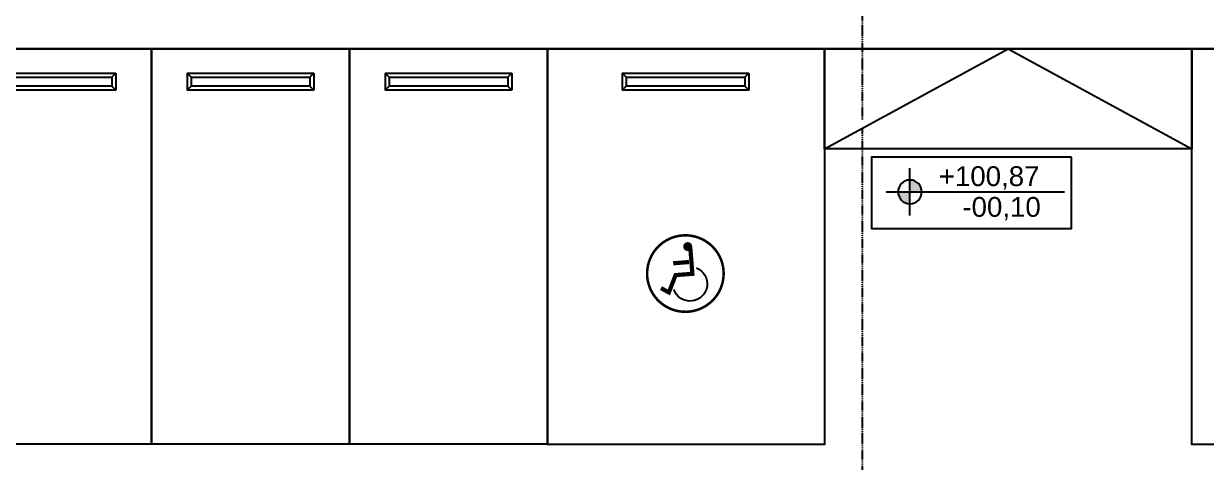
# Model space of a CAD drawing. Header units: millimetres. Extents: x 2698011 to 2856548, y 1019778 to 1210064.
# Drawn here: x 2784579 to 2799514, y 1111016 to 1116561 of the extents above; entities that cross this region are included whole.
import ezdxf

# ---------------------------------------------------------------- set-up
doc = ezdxf.new("R2010")
doc.units = ezdxf.units.MM
doc.set_wipeout_variables(frame=1)
for name, pattern in [('DASHDOT2', [0.5, 0.25, -0.125, 0, -0.125]), ('DASHED', [19.05, 12.7, -6.35]), ('HIDDEN', [0.375, 0.25, -0.125])]:
    doc.linetypes.add(name, pattern=pattern)
for name, color, linetype in [('.corte', 9, 'Continuous'), ('Arq. Estacionamiento', 9, 'Continuous'), ('Arq. Niveles', 9, 'Continuous'), ('Capa PISOS', 9, 'Continuous'), ('piso', 9, 'Continuous'), ('PROYECCIONES', 9, 'DASHED')]:
    doc.layers.add(name, color=color, linetype=linetype)
doc.styles.add('Estilo1', font='simplex.shx', dxfattribs={"height": 0.15})

# ---------------------------------------------------------------- blocks, each defined once
blk = doc.blocks.new('NIVELLL')
at = {"layer": 'Arq. Niveles', "ltscale": 0.3}
h = blk.add_hatch(color=256, dxfattribs=at)
h.paths.add_polyline_path([(-1112.3983, -99.2756), (-1112.2983, -99.2756), (-1112.2983, -99.1756, 0.414214)])
h.paths.add_polyline_path([(-1112.1983, -99.2756), (-1112.2983, -99.2756), (-1112.2983, -99.3756, 0.414214)])
for p, q in [((-1112.2983, -99.0756), (-1112.2983, -99.4756)), ((-1112.4983, -99.2756), (-1110.9983, -99.2756))]:
    blk.add_line(p, q, dxfattribs=at)
blk.add_circle((-1112.2983, -99.2756), 0.1, dxfattribs=at)
blk = doc.blocks.new('CTPLN244')
at = {"color": 0}
for points, const_width in [([(-0.341, 0, 1), (0.341, 0, 1)], 0.0226), ([(-0.06, 0.238, 1), (-0.02, 0.238, 1)], 0.04)]:
    blk.add_lwpolyline(points, format="xyb", close=True, dxfattribs=dict(at, const_width=const_width))
at = {"color": 0, "const_width": 0.0375}
for points in [[(-0.062, 0.234), (-0.062, -0.007), (0.088, -0.007), (0.16, -0.156), (0.227, -0.112)], [(-0.04, 0.1), (0.101, 0.1)]]:
    blk.add_lwpolyline(points, dxfattribs=at)
at = {"color": 0}
blk.add_arc((-0.034, -0.095), 0.153, 116.1997, 345.0088, dxfattribs=at)
blk = doc.blocks.new('simb-disc')
at = {"xscale": 1.845556780325975, "yscale": 1.845556780325975, "zscale": 1.845556780325975}
blk.add_blockref('CTPLN244', (-11.035, 10.245), dxfattribs=at)
blk = doc.blocks.new('tope')
at = {"layer": 'piso'}
for p, q in [((160.261, 220.746), (161.86, 220.746)), ((160.261, 220.746), (160.311, 220.696)), ((160.261, 220.746), (160.261, 220.533)), ((161.86, 220.746), (161.81, 220.696)), ((161.86, 220.746), (161.86, 220.533)), ((160.311, 220.696), (161.81, 220.696)), ((160.311, 220.696), (160.311, 220.583)), ((161.81, 220.696), (161.81, 220.583)), ((160.311, 220.583), (160.261, 220.533)), ((161.86, 220.533), (160.261, 220.533)), ((161.81, 220.583), (160.311, 220.583)), ((161.81, 220.583), (161.86, 220.533))]:
    blk.add_line(p, q, dxfattribs=at)
blk = doc.blocks.new('box')
at = {"layer": 'piso'}
blk.add_lwpolyline([(239.705, 265.382), (242.205, 265.382), (242.205, 260.382), (239.705, 260.382), (239.705, 265.382)], dxfattribs=at)
at = {"layer": 'Capa PISOS'}
blk.add_blockref('tope', (79.894, 44.326), dxfattribs=at)

msp = doc.modelspace()

# ---------------------------------------------------------------- linework, layer by layer
at = {"layer": '.corte', "linetype": 'DASHDOT2', "ltscale": 2}
msp.add_line((2795171.712, 1076752.517), (2795171.712, 1177360.659), dxfattribs=at)
at = {"layer": 'Arq. Niveles', "ltscale": 0.3}
msp.add_lwpolyline([(2797812.177, 1114874.805), (2795286.632, 1114874.805), (2795286.632, 1113973.617), (2797812.177, 1113973.617)], close=True, dxfattribs=at)
at = {"layer": 'piso'}
msp.add_lwpolyline([(2811341.508, 1157580.661), (2811341.507, 1142560.656), (2816324.536, 1142560.668), (2816316.113, 1120569.088), (2811333.058, 1120569.09), (2811333.095, 1116243.759), (2761193.082, 1116243.759), (2761193.082, 1154500.718), (2762493.082, 1154500.718), (2762493.082, 1117543.759), (2810033.084, 1117543.759), (2810033.084, 1121869.09), (2815516.109, 1121869.088), (2815516.046, 1140485.077), (2810053.007, 1140485.065), (2810053.084, 1157580.661), (2811341.508, 1157580.661)], dxfattribs=at)

# ---------------------------------------------------------------- block references
at = {"layer": 'Arq. Estacionamiento', "xscale": -767.9999999995763, "yscale": 767.9999999995764, "zscale": 767.9999999995764, "rotation": 4.561534105433864}
msp.add_blockref('simb-disc', (2785113.255, 1104884.927), dxfattribs=at)
at = {"layer": 'Arq. Niveles', "xscale": -1499.999999999998, "yscale": 1499.999999999998, "zscale": 1499.999999999998, "rotation": 179.9999910984708}
msp.add_blockref('NIVELLL', (4464219.072, 965520.441), dxfattribs=at)

# ---------------------------------------------------------------- texts
at = {"layer": 'Arq. Niveles', "char_height": 250, "width": 1800, "attachment_point": 3, "rotation": 0.0000089, "style": 'Estilo1'}
for s, insert in [('{\\fArial|b0|i0|c0|p34;+100,87}', (2797407.503, 1114758.21, -6651.597)), ('{\\fArial|b0|i0|c0|p34;-00,10}', (2797423.649, 1114369.778, -6651.597))]:
    msp.add_mtext(s, dxfattribs=dict(at, insert=insert))

# ---------------------------------------------------------------- next in the draw order: wipeouts: each hides what was drawn before it
at = {"linetype": 'HIDDEN'}
msp.add_wipeout([(2762493.082, 1121060.666), (2762493.081, 1121160.661), (2760149.76, 1121160.661), (2760149.766, 1115242.824), (2812376.776, 1115242.824), (2812376.776, 1121160.661), (2812276.383, 1121160.661), (2812276.383, 1115342.824), (2760249.782, 1115342.701), (2760249.776, 1121060.661)], dxfattribs=at).dxf.layer = 'PROYECCIONES'

# ---------------------------------------------------------------- next in the draw order: linework, layer by layer
at = {"layer": 'Arq. Estacionamiento'}
for points in [[(2794693.082, 1116243.759), (2794693.082, 1111243.676), (2791193.082, 1111243.676), (2791193.082, 1116243.759)], [(2802833.095, 1116243.759), (2802833.095, 1111243.676), (2799333.095, 1111243.676), (2799333.095, 1116243.759)]]:
    msp.add_lwpolyline(points, close=True, dxfattribs=at)
at = {"layer": 'piso'}
msp.add_lwpolyline([(2794693.082, 1116243.759), (2799333.095, 1116243.759), (2799333.095, 1114979.048), (2794693.082, 1114979.048)], close=True, dxfattribs=at)
msp.add_lwpolyline([(2794693.082, 1114979.048), (2797013.088, 1116243.759), (2799333.095, 1114979.048)], dxfattribs=at)

# ---------------------------------------------------------------- next in the draw order: block references
at = {"xscale": 1000, "yscale": 1000, "zscale": 1000}
for p in [(2543988.369, 850862.126), (2546488.369, 850862.126), (2548988.369, 850862.126)]:
    msp.add_blockref('box', p, dxfattribs=at)
at = {"layer": 'Capa PISOS', "xscale": 1000, "yscale": 1000, "zscale": 1000}
msp.add_blockref('tope', (2631876.926, 895188.523), dxfattribs=at)

doc.saveas('drawing.dxf')
